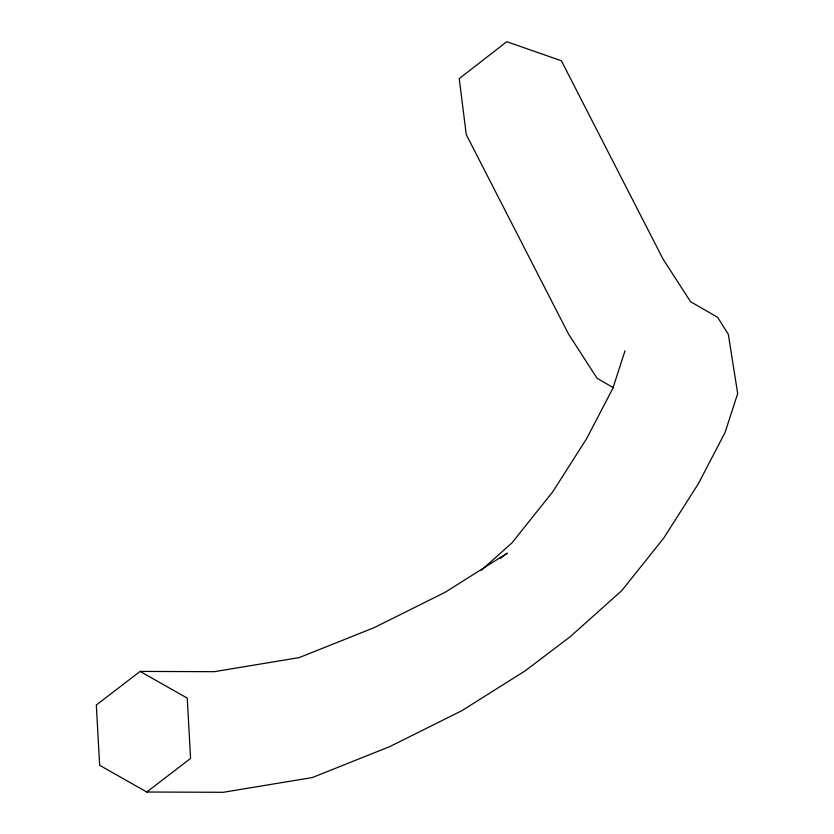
<?xml version="1.0" encoding="UTF-8"?>
<svg xmlns="http://www.w3.org/2000/svg" width="834" height="834" viewBox="0 0 834 834"><rect width="100%" height="100%" fill="white"/><g stroke="black" fill="none" stroke-linecap="round" stroke-linejoin="round"><path stroke-width="1.25" d="M625.031 350.77L612.813 388.415L586.667 438.601L552.765 491.789L511.92 542.944L481.374 570.237M500.15 558.571L507.312 553.14L444.97 592.369L374.122 627.668L299.156 657.619L214.286 671.683L140.102 671.412L96.317 705.022L99.663 765.32L146.794 792.019L223.262 792.3L312.333 777.549L389.843 746.576L461.786 710.735L525.222 670.817L570.258 636.655L621.768 590.639L663.749 538.066L698.339 483.783L725.059 432.492L737.683 393.606L728.353 334.382L717.678 317.347L690.542 301.679L662.988 258.988L561.365 60.767L506.77 41.7L459.221 78.625L466.269 134.618L568.486 333.975L597.102 378.313L613.47 387.758M146.794 792.019L190.579 758.419L187.233 698.11L140.102 671.412"/></g></svg>
